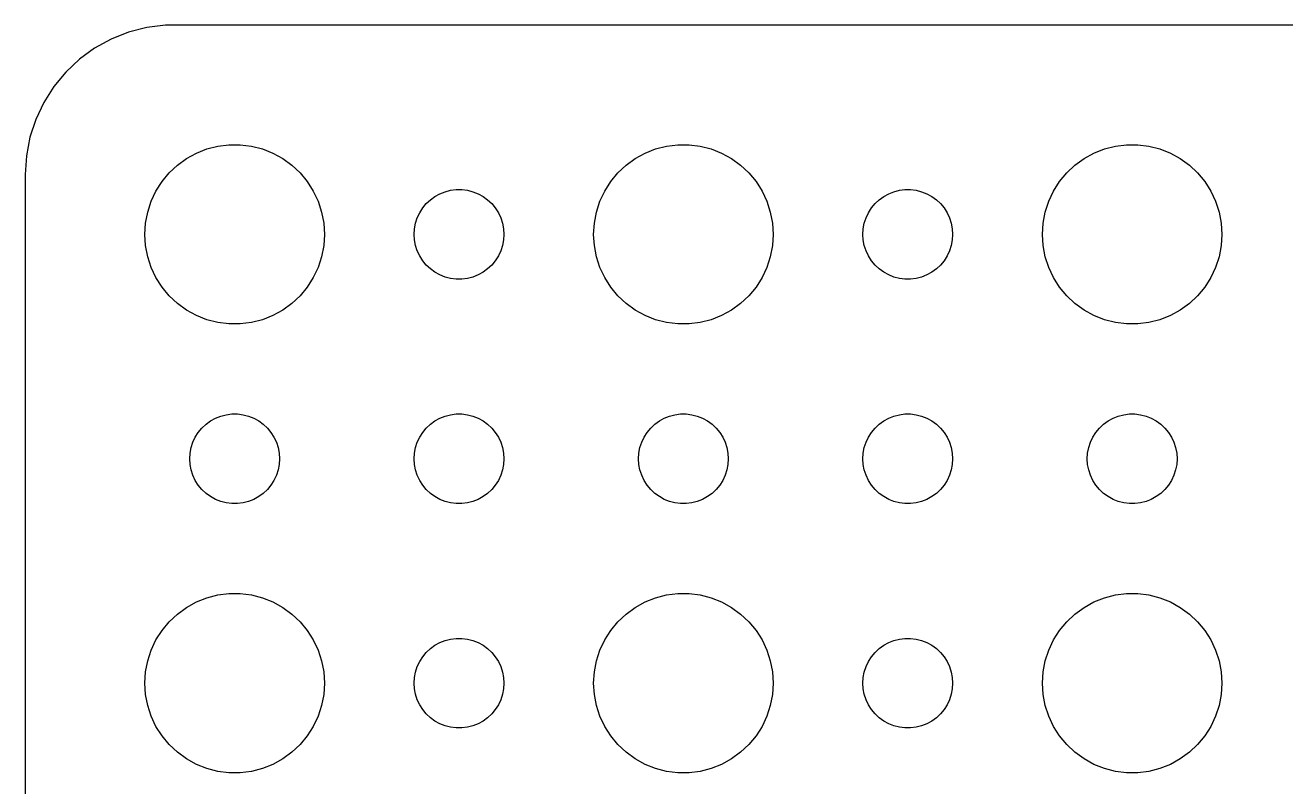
# Model space of a CAD drawing. Header units: metres. Extents: x -90 to 90, y -89 to 89.
# Drawn here: x -89.5 to -47.37, y 64.04 to 89.49 of the extents above; entities that cross this region are included whole.
import ezdxf

# ---------------------------------------------------------------- set-up
doc = ezdxf.new("R2010")
doc.units = ezdxf.units.M

msp = doc.modelspace()

# ---------------------------------------------------------------- linework, layer by layer
for p, q in [((-85.4369, 89.4114), (-86.0451, 89.2553)), ((-84.8139, 89.4901), (-85.4369, 89.4114)), ((84.8139, 89.4901), (-84.8139, 89.4901)), ((-86.6289, 89.0241), (-87.1791, 88.7216)), ((-86.0451, 89.2553), (-86.6289, 89.0241)), ((-87.1791, 88.7216), (-87.6871, 88.3526)), ((-87.6871, 88.3526), (-88.1448, 87.9227)), ((-88.1448, 87.9227), (-88.5451, 87.4389)), ((-88.5451, 87.4389), (-88.8815, 86.9088)), ((-88.8815, 86.9088), (-89.1489, 86.3406)), ((-89.1489, 86.3406), (-89.3429, 85.7434)), ((-89.3429, 85.7434), (-89.4606, 85.1267)), ((-89.4606, 85.1267), (-89.5, 84.5)), ((-84.1075, 85.033), (-83.7773, 85.2145)), ((-83.7773, 85.2145), (-83.427, 85.3532)), ((-83.427, 85.3532), (-83.0621, 85.4469)), ((-83.0621, 85.4469), (-82.6884, 85.4941)), ((-82.6884, 85.4941), (-82.3116, 85.4941)), ((-82.3116, 85.4941), (-81.9379, 85.4469)), ((-81.9379, 85.4469), (-81.573, 85.3532)), ((-81.573, 85.3532), (-81.2227, 85.2145)), ((-81.2227, 85.2145), (-80.8925, 85.033)), ((-69.1075, 85.033), (-68.7773, 85.2145)), ((-68.7773, 85.2145), (-68.427, 85.3532)), ((-68.427, 85.3532), (-68.0621, 85.4469)), ((-68.0621, 85.4469), (-67.6884, 85.4941)), ((-67.6884, 85.4941), (-67.3116, 85.4941)), ((-67.3116, 85.4941), (-66.9379, 85.4469)), ((-66.9379, 85.4469), (-66.573, 85.3532)), ((-66.573, 85.3532), (-66.2227, 85.2145)), ((-66.2227, 85.2145), (-65.8925, 85.033)), ((-54.1075, 85.033), (-53.7773, 85.2145)), ((-53.7773, 85.2145), (-53.427, 85.3532)), ((-53.427, 85.3532), (-53.0621, 85.4469)), ((-53.0621, 85.4469), (-52.6884, 85.4941)), ((-52.6884, 85.4941), (-52.3116, 85.4941)), ((-52.3116, 85.4941), (-51.9379, 85.4469)), ((-51.9379, 85.4469), (-51.5729, 85.3532)), ((-51.5729, 85.3532), (-51.2227, 85.2145)), ((-51.2227, 85.2145), (-50.8925, 85.033)), ((-84.6869, 84.5536), (-84.4123, 84.8115)), ((-84.4123, 84.8115), (-84.1075, 85.033)), ((-80.8925, 85.033), (-80.5877, 84.8115)), ((-80.5877, 84.8115), (-80.3131, 84.5536)), ((-69.6869, 84.5536), (-69.4123, 84.8115)), ((-69.4123, 84.8115), (-69.1075, 85.033)), ((-65.8925, 85.033), (-65.5877, 84.8115)), ((-65.5877, 84.8115), (-65.3131, 84.5536)), ((-54.6869, 84.5536), (-54.4123, 84.8115)), ((-54.4123, 84.8115), (-54.1075, 85.033)), ((-50.8925, 85.033), (-50.5877, 84.8115)), ((-50.5877, 84.8115), (-50.3131, 84.5536)), ((-89.5, 84.5), (-89.5, -84.5)), ((-84.927, 84.2634), (-84.6869, 84.5536)), ((-80.3131, 84.5536), (-80.073, 84.2634)), ((-69.927, 84.2634), (-69.6869, 84.5536)), ((-65.3131, 84.5536), (-65.073, 84.2634)), ((-54.927, 84.2634), (-54.6869, 84.5536)), ((-50.3131, 84.5536), (-50.0729, 84.2634)), ((-85.2893, 83.6044), (-85.1289, 83.9453)), ((-85.1289, 83.9453), (-84.927, 84.2634)), ((-80.073, 84.2634), (-79.8711, 83.9453)), ((-79.8711, 83.9453), (-79.7107, 83.6044)), ((-75.8037, 83.7665), (-75.6387, 83.8572)), ((-75.6387, 83.8572), (-75.4635, 83.9266)), ((-75.4635, 83.9266), (-75.2811, 83.9734)), ((-75.2811, 83.9734), (-75.0942, 83.997)), ((-75.0942, 83.997), (-74.9058, 83.997)), ((-74.9058, 83.997), (-74.7189, 83.9734)), ((-74.7189, 83.9734), (-74.5365, 83.9266)), ((-74.5365, 83.9266), (-74.3613, 83.8572)), ((-74.3613, 83.8572), (-74.1963, 83.7665)), ((-70.2893, 83.6044), (-70.1289, 83.9453)), ((-70.1289, 83.9453), (-69.927, 84.2634)), ((-65.073, 84.2634), (-64.8711, 83.9453)), ((-64.8711, 83.9453), (-64.7107, 83.6044)), ((-60.8037, 83.7665), (-60.6387, 83.8572)), ((-60.6387, 83.8572), (-60.4635, 83.9266)), ((-60.4635, 83.9266), (-60.2811, 83.9734)), ((-60.2811, 83.9734), (-60.0942, 83.997)), ((-60.0942, 83.997), (-59.9058, 83.997)), ((-59.9058, 83.997), (-59.7189, 83.9734)), ((-59.7189, 83.9734), (-59.5365, 83.9266)), ((-59.5365, 83.9266), (-59.3613, 83.8572)), ((-59.3613, 83.8572), (-59.1963, 83.7665)), ((-55.2893, 83.6044), (-55.1289, 83.9453)), ((-55.1289, 83.9453), (-54.927, 84.2634)), ((-50.0729, 84.2634), (-49.8711, 83.9453)), ((-49.8711, 83.9453), (-49.7107, 83.6044)), ((-85.4057, 83.2461), (-85.2893, 83.6044)), ((-79.7107, 83.6044), (-79.5943, 83.2461)), ((-76.2135, 83.3817), (-76.0934, 83.5268)), ((-76.0934, 83.5268), (-75.9561, 83.6558)), ((-75.9561, 83.6558), (-75.8037, 83.7665)), ((-74.1963, 83.7665), (-74.0439, 83.6558)), ((-74.0439, 83.6558), (-73.9065, 83.5268)), ((-73.9065, 83.5268), (-73.7865, 83.3817)), ((-70.4057, 83.2461), (-70.2893, 83.6044)), ((-64.7107, 83.6044), (-64.5943, 83.2461)), ((-61.2135, 83.3817), (-61.0934, 83.5268)), ((-61.0934, 83.5268), (-60.9561, 83.6558)), ((-60.9561, 83.6558), (-60.8037, 83.7665)), ((-59.1963, 83.7665), (-59.0439, 83.6558)), ((-59.0439, 83.6558), (-58.9065, 83.5268)), ((-58.9065, 83.5268), (-58.7865, 83.3817)), ((-55.4057, 83.2461), (-55.2893, 83.6044)), ((-49.7107, 83.6044), (-49.5942, 83.2461)), ((-85.4763, 82.876), (-85.4057, 83.2461)), ((-79.5943, 83.2461), (-79.5237, 82.876)), ((-76.4529, 82.873), (-76.3947, 83.0522)), ((-76.3947, 83.0522), (-76.3145, 83.2226)), ((-76.3145, 83.2226), (-76.2135, 83.3817)), ((-73.7865, 83.3817), (-73.6855, 83.2226)), ((-73.6855, 83.2226), (-73.6053, 83.0522)), ((-73.6053, 83.0522), (-73.5471, 82.873)), ((-70.4763, 82.876), (-70.4057, 83.2461)), ((-64.5943, 83.2461), (-64.5237, 82.876)), ((-61.4529, 82.873), (-61.3947, 83.0522)), ((-61.3947, 83.0522), (-61.3145, 83.2226)), ((-61.3145, 83.2226), (-61.2135, 83.3817)), ((-58.7865, 83.3817), (-58.6855, 83.2226)), ((-58.6855, 83.2226), (-58.6053, 83.0522)), ((-58.6053, 83.0522), (-58.5471, 82.873)), ((-55.4763, 82.876), (-55.4057, 83.2461)), ((-49.5942, 83.2461), (-49.5237, 82.876)), ((-85.5, 82.5), (-85.4763, 82.876)), ((-79.5237, 82.876), (-79.5, 82.5)), ((-76.5, 82.5), (-76.4882, 82.688)), ((-76.4882, 82.688), (-76.4529, 82.873)), ((-73.5471, 82.873), (-73.5118, 82.688)), ((-73.5118, 82.688), (-73.5, 82.5)), ((-70.5, 82.5), (-70.4763, 82.876)), ((-64.5237, 82.876), (-64.5, 82.5)), ((-61.5, 82.5), (-61.4882, 82.688)), ((-61.4882, 82.688), (-61.4529, 82.873)), ((-58.5471, 82.873), (-58.5118, 82.688)), ((-58.5118, 82.688), (-58.5, 82.5)), ((-55.5, 82.5), (-55.4763, 82.876)), ((-49.5237, 82.876), (-49.5, 82.5)), ((-85.4763, 82.124), (-85.5, 82.5)), ((-79.5, 82.5), (-79.5237, 82.124)), ((-76.4882, 82.312), (-76.5, 82.5)), ((-76.4529, 82.127), (-76.4882, 82.312)), ((-73.5118, 82.312), (-73.5471, 82.127)), ((-73.5, 82.5), (-73.5118, 82.312)), ((-70.4763, 82.124), (-70.5, 82.5)), ((-64.5, 82.5), (-64.5237, 82.124)), ((-61.4882, 82.312), (-61.5, 82.5)), ((-61.4529, 82.127), (-61.4882, 82.312)), ((-58.5118, 82.312), (-58.5471, 82.127)), ((-58.5, 82.5), (-58.5118, 82.312)), ((-55.4763, 82.124), (-55.5, 82.5)), ((-49.5, 82.5), (-49.5237, 82.124)), ((-85.4057, 81.7539), (-85.4763, 82.124)), ((-85.2893, 81.3956), (-85.4057, 81.7539)), ((-79.5943, 81.7539), (-79.7107, 81.3956)), ((-79.5237, 82.124), (-79.5943, 81.7539)), ((-76.3947, 81.9478), (-76.4529, 82.127)), ((-76.3145, 81.7774), (-76.3947, 81.9478)), ((-76.2135, 81.6183), (-76.3145, 81.7774)), ((-73.6855, 81.7774), (-73.7865, 81.6183)), ((-73.6053, 81.9478), (-73.6855, 81.7774)), ((-73.5471, 82.127), (-73.6053, 81.9478)), ((-70.4057, 81.7539), (-70.4763, 82.124)), ((-70.2893, 81.3956), (-70.4057, 81.7539)), ((-64.5943, 81.7539), (-64.7107, 81.3956)), ((-64.5237, 82.124), (-64.5943, 81.7539)), ((-61.3947, 81.9478), (-61.4529, 82.127)), ((-61.3145, 81.7774), (-61.3947, 81.9478)), ((-61.2135, 81.6183), (-61.3145, 81.7774)), ((-58.6855, 81.7774), (-58.7865, 81.6183)), ((-58.6053, 81.9478), (-58.6855, 81.7774)), ((-58.5471, 82.127), (-58.6053, 81.9478)), ((-55.4057, 81.7539), (-55.4763, 82.124)), ((-55.2893, 81.3956), (-55.4057, 81.7539)), ((-49.5942, 81.7539), (-49.7107, 81.3956)), ((-49.5237, 82.124), (-49.5942, 81.7539)), ((-85.1289, 81.0547), (-85.2893, 81.3956)), ((-79.7107, 81.3956), (-79.8711, 81.0547)), ((-76.0934, 81.4732), (-76.2135, 81.6183)), ((-75.9561, 81.3442), (-76.0934, 81.4732)), ((-75.8037, 81.2335), (-75.9561, 81.3442)), ((-74.0439, 81.3442), (-74.1963, 81.2335)), ((-73.9065, 81.4732), (-74.0439, 81.3442)), ((-73.7865, 81.6183), (-73.9065, 81.4732)), ((-70.1289, 81.0547), (-70.2893, 81.3956)), ((-64.7107, 81.3956), (-64.8711, 81.0547)), ((-61.0934, 81.4732), (-61.2135, 81.6183)), ((-60.9561, 81.3442), (-61.0934, 81.4732)), ((-60.8037, 81.2335), (-60.9561, 81.3442)), ((-59.0439, 81.3442), (-59.1963, 81.2335)), ((-58.9065, 81.4732), (-59.0439, 81.3442)), ((-58.7865, 81.6183), (-58.9065, 81.4732)), ((-55.1289, 81.0547), (-55.2893, 81.3956)), ((-49.7107, 81.3956), (-49.8711, 81.0547)), ((-84.927, 80.7366), (-85.1289, 81.0547)), ((-79.8711, 81.0547), (-80.073, 80.7366)), ((-75.6387, 81.1428), (-75.8037, 81.2335)), ((-75.4635, 81.0734), (-75.6387, 81.1428)), ((-75.2811, 81.0266), (-75.4635, 81.0734)), ((-75.0942, 81.003), (-75.2811, 81.0266)), ((-74.9058, 81.003), (-75.0942, 81.003)), ((-74.7189, 81.0266), (-74.9058, 81.003)), ((-74.5365, 81.0734), (-74.7189, 81.0266)), ((-74.3613, 81.1428), (-74.5365, 81.0734)), ((-74.1963, 81.2335), (-74.3613, 81.1428)), ((-69.927, 80.7366), (-70.1289, 81.0547)), ((-64.8711, 81.0547), (-65.073, 80.7366)), ((-60.6387, 81.1428), (-60.8037, 81.2335)), ((-60.4635, 81.0734), (-60.6387, 81.1428)), ((-60.2811, 81.0266), (-60.4635, 81.0734)), ((-60.0942, 81.003), (-60.2811, 81.0266)), ((-59.9058, 81.003), (-60.0942, 81.003)), ((-59.7189, 81.0266), (-59.9058, 81.003)), ((-59.5365, 81.0734), (-59.7189, 81.0266)), ((-59.3613, 81.1428), (-59.5365, 81.0734)), ((-59.1963, 81.2335), (-59.3613, 81.1428)), ((-54.927, 80.7366), (-55.1289, 81.0547)), ((-49.8711, 81.0547), (-50.0729, 80.7366)), ((-84.6869, 80.4464), (-84.927, 80.7366)), ((-80.073, 80.7366), (-80.3131, 80.4464)), ((-69.6869, 80.4464), (-69.927, 80.7366)), ((-65.073, 80.7366), (-65.3131, 80.4464)), ((-54.6869, 80.4464), (-54.927, 80.7366)), ((-50.0729, 80.7366), (-50.3131, 80.4464)), ((-84.4123, 80.1885), (-84.6869, 80.4464)), ((-84.1075, 79.967), (-84.4123, 80.1885)), ((-80.5877, 80.1885), (-80.8925, 79.967)), ((-80.3131, 80.4464), (-80.5877, 80.1885)), ((-69.4123, 80.1885), (-69.6869, 80.4464)), ((-69.1075, 79.967), (-69.4123, 80.1885)), ((-65.5877, 80.1885), (-65.8925, 79.967)), ((-65.3131, 80.4464), (-65.5877, 80.1885)), ((-54.4123, 80.1885), (-54.6869, 80.4464)), ((-54.1075, 79.967), (-54.4123, 80.1885)), ((-50.5877, 80.1885), (-50.8925, 79.967)), ((-50.3131, 80.4464), (-50.5877, 80.1885)), ((-83.7773, 79.7855), (-84.1075, 79.967)), ((-83.427, 79.6468), (-83.7773, 79.7855)), ((-83.0621, 79.5531), (-83.427, 79.6468)), ((-81.573, 79.6468), (-81.9379, 79.5531)), ((-81.2227, 79.7855), (-81.573, 79.6468)), ((-80.8925, 79.967), (-81.2227, 79.7855)), ((-68.7773, 79.7855), (-69.1075, 79.967)), ((-68.427, 79.6468), (-68.7773, 79.7855)), ((-68.0621, 79.5531), (-68.427, 79.6468)), ((-66.573, 79.6468), (-66.9379, 79.5531)), ((-66.2227, 79.7855), (-66.573, 79.6468)), ((-65.8925, 79.967), (-66.2227, 79.7855)), ((-53.7773, 79.7855), (-54.1075, 79.967)), ((-53.427, 79.6468), (-53.7773, 79.7855)), ((-53.0621, 79.5531), (-53.427, 79.6468)), ((-51.5729, 79.6468), (-51.9379, 79.5531)), ((-51.2227, 79.7855), (-51.5729, 79.6468)), ((-50.8925, 79.967), (-51.2227, 79.7855)), ((-82.6884, 79.5059), (-83.0621, 79.5531)), ((-82.3116, 79.5059), (-82.6884, 79.5059)), ((-81.9379, 79.5531), (-82.3116, 79.5059)), ((-67.6884, 79.5059), (-68.0621, 79.5531)), ((-67.3116, 79.5059), (-67.6884, 79.5059)), ((-66.9379, 79.5531), (-67.3116, 79.5059)), ((-52.6884, 79.5059), (-53.0621, 79.5531)), ((-52.3116, 79.5059), (-52.6884, 79.5059)), ((-51.9379, 79.5531), (-52.3116, 79.5059)), ((-83.4561, 76.1558), (-83.3037, 76.2665)), ((-83.3037, 76.2665), (-83.1387, 76.3572)), ((-83.1387, 76.3572), (-82.9635, 76.4266)), ((-82.9635, 76.4266), (-82.7811, 76.4734)), ((-82.7811, 76.4734), (-82.5942, 76.497)), ((-82.5942, 76.497), (-82.4058, 76.497)), ((-82.4058, 76.497), (-82.2189, 76.4734)), ((-82.2189, 76.4734), (-82.0365, 76.4266)), ((-82.0365, 76.4266), (-81.8613, 76.3572)), ((-81.8613, 76.3572), (-81.6963, 76.2665)), ((-81.6963, 76.2665), (-81.5439, 76.1558)), ((-75.9561, 76.1558), (-75.8037, 76.2665)), ((-75.8037, 76.2665), (-75.6387, 76.3572)), ((-75.6387, 76.3572), (-75.4635, 76.4266)), ((-75.4635, 76.4266), (-75.2811, 76.4734)), ((-75.2811, 76.4734), (-75.0942, 76.497)), ((-75.0942, 76.497), (-74.9058, 76.497)), ((-74.9058, 76.497), (-74.7189, 76.4734)), ((-74.7189, 76.4734), (-74.5365, 76.4266)), ((-74.5365, 76.4266), (-74.3613, 76.3572)), ((-74.3613, 76.3572), (-74.1963, 76.2665)), ((-74.1963, 76.2665), (-74.0439, 76.1558)), ((-68.4561, 76.1558), (-68.3037, 76.2665)), ((-68.3037, 76.2665), (-68.1387, 76.3572)), ((-68.1387, 76.3572), (-67.9635, 76.4266)), ((-67.9635, 76.4266), (-67.7811, 76.4734)), ((-67.7811, 76.4734), (-67.5942, 76.497)), ((-67.5942, 76.497), (-67.4058, 76.497)), ((-67.4058, 76.497), (-67.2189, 76.4734)), ((-67.2189, 76.4734), (-67.0365, 76.4266)), ((-67.0365, 76.4266), (-66.8613, 76.3572)), ((-66.8613, 76.3572), (-66.6963, 76.2665)), ((-66.6963, 76.2665), (-66.5439, 76.1558)), ((-60.9561, 76.1558), (-60.8037, 76.2665)), ((-60.8037, 76.2665), (-60.6387, 76.3572)), ((-60.6387, 76.3572), (-60.4635, 76.4266)), ((-60.4635, 76.4266), (-60.2811, 76.4734)), ((-60.2811, 76.4734), (-60.0942, 76.497)), ((-60.0942, 76.497), (-59.9058, 76.497)), ((-59.9058, 76.497), (-59.7189, 76.4734)), ((-59.7189, 76.4734), (-59.5365, 76.4266)), ((-59.5365, 76.4266), (-59.3613, 76.3572)), ((-59.3613, 76.3572), (-59.1963, 76.2665)), ((-59.1963, 76.2665), (-59.0439, 76.1558)), ((-53.4561, 76.1558), (-53.3037, 76.2665)), ((-53.3037, 76.2665), (-53.1387, 76.3572)), ((-53.1387, 76.3572), (-52.9635, 76.4266)), ((-52.9635, 76.4266), (-52.7811, 76.4734)), ((-52.7811, 76.4734), (-52.5942, 76.497)), ((-52.5942, 76.497), (-52.4058, 76.497)), ((-52.4058, 76.497), (-52.2189, 76.4734)), ((-52.2189, 76.4734), (-52.0365, 76.4266)), ((-52.0365, 76.4266), (-51.8613, 76.3572)), ((-51.8613, 76.3572), (-51.6963, 76.2665)), ((-51.6963, 76.2665), (-51.5439, 76.1558)), ((-83.8145, 75.7226), (-83.7135, 75.8817)), ((-83.7135, 75.8817), (-83.5934, 76.0268)), ((-83.5934, 76.0268), (-83.4561, 76.1558)), ((-81.5439, 76.1558), (-81.4065, 76.0268)), ((-81.4065, 76.0268), (-81.2865, 75.8817)), ((-81.2865, 75.8817), (-81.1855, 75.7226)), ((-76.3145, 75.7226), (-76.2135, 75.8817)), ((-76.2135, 75.8817), (-76.0934, 76.0268)), ((-76.0934, 76.0268), (-75.9561, 76.1558)), ((-74.0439, 76.1558), (-73.9065, 76.0268)), ((-73.9065, 76.0268), (-73.7865, 75.8817)), ((-73.7865, 75.8817), (-73.6855, 75.7226)), ((-68.8145, 75.7226), (-68.7135, 75.8817)), ((-68.7135, 75.8817), (-68.5934, 76.0268)), ((-68.5934, 76.0268), (-68.4561, 76.1558)), ((-66.5439, 76.1558), (-66.4065, 76.0268)), ((-66.4065, 76.0268), (-66.2865, 75.8817)), ((-66.2865, 75.8817), (-66.1855, 75.7226)), ((-61.3145, 75.7226), (-61.2135, 75.8817)), ((-61.2135, 75.8817), (-61.0934, 76.0268)), ((-61.0934, 76.0268), (-60.9561, 76.1558)), ((-59.0439, 76.1558), (-58.9065, 76.0268)), ((-58.9065, 76.0268), (-58.7865, 75.8817)), ((-58.7865, 75.8817), (-58.6855, 75.7226)), ((-53.8145, 75.7226), (-53.7135, 75.8817)), ((-53.7135, 75.8817), (-53.5934, 76.0268)), ((-53.5934, 76.0268), (-53.4561, 76.1558)), ((-51.5439, 76.1558), (-51.4065, 76.0268)), ((-51.4065, 76.0268), (-51.2865, 75.8817)), ((-51.2865, 75.8817), (-51.1855, 75.7226)), ((-83.9529, 75.373), (-83.8947, 75.5522)), ((-83.8947, 75.5522), (-83.8145, 75.7226)), ((-81.1855, 75.7226), (-81.1053, 75.5522)), ((-81.1053, 75.5522), (-81.0471, 75.373)), ((-76.4529, 75.373), (-76.3947, 75.5522)), ((-76.3947, 75.5522), (-76.3145, 75.7226)), ((-73.6855, 75.7226), (-73.6053, 75.5522)), ((-73.6053, 75.5522), (-73.5471, 75.373)), ((-68.9529, 75.373), (-68.8947, 75.5522)), ((-68.8947, 75.5522), (-68.8145, 75.7226)), ((-66.1855, 75.7226), (-66.1053, 75.5522)), ((-66.1053, 75.5522), (-66.0471, 75.373)), ((-61.4529, 75.373), (-61.3947, 75.5522)), ((-61.3947, 75.5522), (-61.3145, 75.7226)), ((-58.6855, 75.7226), (-58.6053, 75.5522)), ((-58.6053, 75.5522), (-58.5471, 75.373)), ((-53.9529, 75.373), (-53.8947, 75.5522)), ((-53.8947, 75.5522), (-53.8145, 75.7226)), ((-51.1855, 75.7226), (-51.1053, 75.5522)), ((-51.1053, 75.5522), (-51.0471, 75.373)), ((-84, 75), (-83.9882, 75.188)), ((-83.9882, 75.188), (-83.9529, 75.373)), ((-81.0471, 75.373), (-81.0118, 75.188)), ((-81.0118, 75.188), (-81, 75)), ((-76.5, 75), (-76.4882, 75.188)), ((-76.4882, 75.188), (-76.4529, 75.373)), ((-73.5471, 75.373), (-73.5118, 75.188)), ((-73.5118, 75.188), (-73.5, 75)), ((-69, 75), (-68.9882, 75.188)), ((-68.9882, 75.188), (-68.9529, 75.373)), ((-66.0471, 75.373), (-66.0118, 75.188)), ((-66.0118, 75.188), (-66, 75)), ((-61.5, 75), (-61.4882, 75.188)), ((-61.4882, 75.188), (-61.4529, 75.373)), ((-58.5471, 75.373), (-58.5118, 75.188)), ((-58.5118, 75.188), (-58.5, 75)), ((-54, 75), (-53.9882, 75.188)), ((-53.9882, 75.188), (-53.9529, 75.373)), ((-51.0471, 75.373), (-51.0118, 75.188)), ((-51.0118, 75.188), (-51, 75)), ((-83.9882, 74.812), (-84, 75)), ((-83.9529, 74.627), (-83.9882, 74.812)), ((-83.8947, 74.4478), (-83.9529, 74.627)), ((-81.0471, 74.627), (-81.1053, 74.4478)), ((-81.0118, 74.812), (-81.0471, 74.627)), ((-81, 75), (-81.0118, 74.812)), ((-76.4882, 74.812), (-76.5, 75)), ((-76.4529, 74.627), (-76.4882, 74.812)), ((-76.3947, 74.4478), (-76.4529, 74.627)), ((-73.5471, 74.627), (-73.6053, 74.4478)), ((-73.5118, 74.812), (-73.5471, 74.627)), ((-73.5, 75), (-73.5118, 74.812)), ((-68.9882, 74.812), (-69, 75)), ((-68.9529, 74.627), (-68.9882, 74.812)), ((-68.8947, 74.4478), (-68.9529, 74.627)), ((-66.0471, 74.627), (-66.1053, 74.4478)), ((-66.0118, 74.812), (-66.0471, 74.627)), ((-66, 75), (-66.0118, 74.812)), ((-61.4882, 74.812), (-61.5, 75)), ((-61.4529, 74.627), (-61.4882, 74.812)), ((-61.3947, 74.4478), (-61.4529, 74.627)), ((-58.5471, 74.627), (-58.6053, 74.4478)), ((-58.5118, 74.812), (-58.5471, 74.627)), ((-58.5, 75), (-58.5118, 74.812)), ((-53.9882, 74.812), (-54, 75)), ((-53.9529, 74.627), (-53.9882, 74.812)), ((-53.8947, 74.4478), (-53.9529, 74.627)), ((-51.0471, 74.627), (-51.1053, 74.4478)), ((-51.0118, 74.812), (-51.0471, 74.627)), ((-51, 75), (-51.0118, 74.812)), ((-83.8145, 74.2774), (-83.8947, 74.4478)), ((-83.7135, 74.1183), (-83.8145, 74.2774)), ((-81.1855, 74.2774), (-81.2865, 74.1183)), ((-81.1053, 74.4478), (-81.1855, 74.2774)), ((-76.3145, 74.2774), (-76.3947, 74.4478)), ((-76.2135, 74.1183), (-76.3145, 74.2774)), ((-73.6855, 74.2774), (-73.7865, 74.1183)), ((-73.6053, 74.4478), (-73.6855, 74.2774)), ((-68.8145, 74.2774), (-68.8947, 74.4478)), ((-68.7135, 74.1183), (-68.8145, 74.2774)), ((-66.1855, 74.2774), (-66.2865, 74.1183)), ((-66.1053, 74.4478), (-66.1855, 74.2774)), ((-61.3145, 74.2774), (-61.3947, 74.4478)), ((-61.2135, 74.1183), (-61.3145, 74.2774)), ((-58.6855, 74.2774), (-58.7865, 74.1183)), ((-58.6053, 74.4478), (-58.6855, 74.2774)), ((-53.8145, 74.2774), (-53.8947, 74.4478)), ((-53.7135, 74.1183), (-53.8145, 74.2774)), ((-51.1855, 74.2774), (-51.2865, 74.1183)), ((-51.1053, 74.4478), (-51.1855, 74.2774)), ((-83.5934, 73.9732), (-83.7135, 74.1183)), ((-83.4561, 73.8442), (-83.5934, 73.9732)), ((-83.3037, 73.7335), (-83.4561, 73.8442)), ((-81.5439, 73.8442), (-81.6963, 73.7335)), ((-81.4065, 73.9732), (-81.5439, 73.8442)), ((-81.2865, 74.1183), (-81.4065, 73.9732)), ((-76.0934, 73.9732), (-76.2135, 74.1183)), ((-75.9561, 73.8442), (-76.0934, 73.9732)), ((-75.8037, 73.7335), (-75.9561, 73.8442)), ((-74.0439, 73.8442), (-74.1963, 73.7335)), ((-73.9065, 73.9732), (-74.0439, 73.8442)), ((-73.7865, 74.1183), (-73.9065, 73.9732)), ((-68.5934, 73.9732), (-68.7135, 74.1183)), ((-68.4561, 73.8442), (-68.5934, 73.9732)), ((-68.3037, 73.7335), (-68.4561, 73.8442)), ((-66.5439, 73.8442), (-66.6963, 73.7335)), ((-66.4065, 73.9732), (-66.5439, 73.8442)), ((-66.2865, 74.1183), (-66.4065, 73.9732)), ((-61.0934, 73.9732), (-61.2135, 74.1183)), ((-60.9561, 73.8442), (-61.0934, 73.9732)), ((-60.8037, 73.7335), (-60.9561, 73.8442)), ((-59.0439, 73.8442), (-59.1963, 73.7335)), ((-58.9065, 73.9732), (-59.0439, 73.8442)), ((-58.7865, 74.1183), (-58.9065, 73.9732)), ((-53.5934, 73.9732), (-53.7135, 74.1183)), ((-53.4561, 73.8442), (-53.5934, 73.9732)), ((-53.3037, 73.7335), (-53.4561, 73.8442)), ((-51.5439, 73.8442), (-51.6963, 73.7335)), ((-51.4065, 73.9732), (-51.5439, 73.8442)), ((-51.2865, 74.1183), (-51.4065, 73.9732)), ((-83.1387, 73.6428), (-83.3037, 73.7335)), ((-82.9635, 73.5734), (-83.1387, 73.6428)), ((-82.7811, 73.5266), (-82.9635, 73.5734)), ((-82.5942, 73.503), (-82.7811, 73.5266)), ((-82.4058, 73.503), (-82.5942, 73.503)), ((-82.2189, 73.5266), (-82.4058, 73.503)), ((-82.0365, 73.5734), (-82.2189, 73.5266)), ((-81.8613, 73.6428), (-82.0365, 73.5734)), ((-81.6963, 73.7335), (-81.8613, 73.6428)), ((-75.6387, 73.6428), (-75.8037, 73.7335)), ((-75.4635, 73.5734), (-75.6387, 73.6428)), ((-75.2811, 73.5266), (-75.4635, 73.5734)), ((-75.0942, 73.503), (-75.2811, 73.5266)), ((-74.9058, 73.503), (-75.0942, 73.503)), ((-74.7189, 73.5266), (-74.9058, 73.503)), ((-74.5365, 73.5734), (-74.7189, 73.5266)), ((-74.3613, 73.6428), (-74.5365, 73.5734)), ((-74.1963, 73.7335), (-74.3613, 73.6428)), ((-68.1387, 73.6428), (-68.3037, 73.7335)), ((-67.9635, 73.5734), (-68.1387, 73.6428)), ((-67.7811, 73.5266), (-67.9635, 73.5734)), ((-67.5942, 73.503), (-67.7811, 73.5266)), ((-67.4058, 73.503), (-67.5942, 73.503)), ((-67.2189, 73.5266), (-67.4058, 73.503)), ((-67.0365, 73.5734), (-67.2189, 73.5266)), ((-66.8613, 73.6428), (-67.0365, 73.5734)), ((-66.6963, 73.7335), (-66.8613, 73.6428)), ((-60.6387, 73.6428), (-60.8037, 73.7335)), ((-60.4635, 73.5734), (-60.6387, 73.6428)), ((-60.2811, 73.5266), (-60.4635, 73.5734)), ((-60.0942, 73.503), (-60.2811, 73.5266)), ((-59.9058, 73.503), (-60.0942, 73.503)), ((-59.7189, 73.5266), (-59.9058, 73.503)), ((-59.5365, 73.5734), (-59.7189, 73.5266)), ((-59.3613, 73.6428), (-59.5365, 73.5734)), ((-59.1963, 73.7335), (-59.3613, 73.6428)), ((-53.1387, 73.6428), (-53.3037, 73.7335)), ((-52.9635, 73.5734), (-53.1387, 73.6428)), ((-52.7811, 73.5266), (-52.9635, 73.5734)), ((-52.5942, 73.503), (-52.7811, 73.5266)), ((-52.4058, 73.503), (-52.5942, 73.503)), ((-52.2189, 73.5266), (-52.4058, 73.503)), ((-52.0365, 73.5734), (-52.2189, 73.5266)), ((-51.8613, 73.6428), (-52.0365, 73.5734)), ((-51.6963, 73.7335), (-51.8613, 73.6428)), ((-83.427, 70.3532), (-83.0621, 70.4469)), ((-83.0621, 70.4469), (-82.6884, 70.4941)), ((-82.6884, 70.4941), (-82.3116, 70.4941)), ((-82.3116, 70.4941), (-81.9379, 70.4469)), ((-81.9379, 70.4469), (-81.573, 70.3532)), ((-68.427, 70.3532), (-68.0621, 70.4469)), ((-68.0621, 70.4469), (-67.6884, 70.4941)), ((-67.6884, 70.4941), (-67.3116, 70.4941)), ((-67.3116, 70.4941), (-66.9379, 70.4469)), ((-66.9379, 70.4469), (-66.573, 70.3532)), ((-53.427, 70.3532), (-53.0621, 70.4469)), ((-53.0621, 70.4469), (-52.6884, 70.4941)), ((-52.6884, 70.4941), (-52.3116, 70.4941)), ((-52.3116, 70.4941), (-51.9379, 70.4469)), ((-51.9379, 70.4469), (-51.5729, 70.3532)), ((-84.4123, 69.8115), (-84.1075, 70.033)), ((-84.1075, 70.033), (-83.7773, 70.2145)), ((-83.7773, 70.2145), (-83.427, 70.3532)), ((-81.573, 70.3532), (-81.2227, 70.2145)), ((-81.2227, 70.2145), (-80.8925, 70.033)), ((-80.8925, 70.033), (-80.5877, 69.8115)), ((-69.4123, 69.8115), (-69.1075, 70.033)), ((-69.1075, 70.033), (-68.7773, 70.2145)), ((-68.7773, 70.2145), (-68.427, 70.3532)), ((-66.573, 70.3532), (-66.2227, 70.2145)), ((-66.2227, 70.2145), (-65.8925, 70.033)), ((-65.8925, 70.033), (-65.5877, 69.8115)), ((-54.4123, 69.8115), (-54.1075, 70.033)), ((-54.1075, 70.033), (-53.7773, 70.2145)), ((-53.7773, 70.2145), (-53.427, 70.3532)), ((-51.5729, 70.3532), (-51.2227, 70.2145)), ((-51.2227, 70.2145), (-50.8925, 70.033)), ((-50.8925, 70.033), (-50.5877, 69.8115)), ((-84.927, 69.2634), (-84.6869, 69.5536)), ((-84.6869, 69.5536), (-84.4123, 69.8115)), ((-80.5877, 69.8115), (-80.3131, 69.5536)), ((-80.3131, 69.5536), (-80.073, 69.2634)), ((-69.927, 69.2634), (-69.6869, 69.5536)), ((-69.6869, 69.5536), (-69.4123, 69.8115)), ((-65.5877, 69.8115), (-65.3131, 69.5536)), ((-65.3131, 69.5536), (-65.073, 69.2634)), ((-54.927, 69.2634), (-54.6869, 69.5536)), ((-54.6869, 69.5536), (-54.4123, 69.8115)), ((-50.5877, 69.8115), (-50.3131, 69.5536)), ((-50.3131, 69.5536), (-50.0729, 69.2634)), ((-85.1289, 68.9453), (-84.927, 69.2634)), ((-80.073, 69.2634), (-79.8711, 68.9453)), ((-70.1289, 68.9453), (-69.927, 69.2634)), ((-65.073, 69.2634), (-64.8711, 68.9453)), ((-55.1289, 68.9453), (-54.927, 69.2634)), ((-50.0729, 69.2634), (-49.8711, 68.9453)), ((-85.2893, 68.6044), (-85.1289, 68.9453)), ((-79.8711, 68.9453), (-79.7107, 68.6044)), ((-75.9561, 68.6558), (-75.8037, 68.7665)), ((-75.8037, 68.7665), (-75.6387, 68.8572)), ((-75.6387, 68.8572), (-75.4635, 68.9266)), ((-75.4635, 68.9266), (-75.2811, 68.9734)), ((-75.2811, 68.9734), (-75.0942, 68.997)), ((-75.0942, 68.997), (-74.9058, 68.997)), ((-74.9058, 68.997), (-74.7189, 68.9734)), ((-74.7189, 68.9734), (-74.5365, 68.9266)), ((-74.5365, 68.9266), (-74.3613, 68.8572)), ((-74.3613, 68.8572), (-74.1963, 68.7665)), ((-74.1963, 68.7665), (-74.0439, 68.6558)), ((-70.2893, 68.6044), (-70.1289, 68.9453)), ((-64.8711, 68.9453), (-64.7107, 68.6044)), ((-60.9561, 68.6558), (-60.8037, 68.7665)), ((-60.8037, 68.7665), (-60.6387, 68.8572)), ((-60.6387, 68.8572), (-60.4635, 68.9266)), ((-60.4635, 68.9266), (-60.2811, 68.9734)), ((-60.2811, 68.9734), (-60.0942, 68.997)), ((-60.0942, 68.997), (-59.9058, 68.997)), ((-59.9058, 68.997), (-59.7189, 68.9734)), ((-59.7189, 68.9734), (-59.5365, 68.9266)), ((-59.5365, 68.9266), (-59.3613, 68.8572)), ((-59.3613, 68.8572), (-59.1963, 68.7665)), ((-59.1963, 68.7665), (-59.0439, 68.6558)), ((-55.2893, 68.6044), (-55.1289, 68.9453)), ((-49.8711, 68.9453), (-49.7107, 68.6044)), ((-85.4057, 68.2461), (-85.2893, 68.6044)), ((-79.7107, 68.6044), (-79.5943, 68.2461)), ((-76.3145, 68.2226), (-76.2135, 68.3817)), ((-76.2135, 68.3817), (-76.0934, 68.5268)), ((-76.0934, 68.5268), (-75.9561, 68.6558)), ((-74.0439, 68.6558), (-73.9065, 68.5268)), ((-73.9065, 68.5268), (-73.7865, 68.3817)), ((-73.7865, 68.3817), (-73.6855, 68.2226)), ((-70.4057, 68.2461), (-70.2893, 68.6044)), ((-64.7107, 68.6044), (-64.5943, 68.2461)), ((-61.3145, 68.2226), (-61.2135, 68.3817)), ((-61.2135, 68.3817), (-61.0934, 68.5268)), ((-61.0934, 68.5268), (-60.9561, 68.6558)), ((-59.0439, 68.6558), (-58.9065, 68.5268)), ((-58.9065, 68.5268), (-58.7865, 68.3817)), ((-58.7865, 68.3817), (-58.6855, 68.2226)), ((-55.4057, 68.2461), (-55.2893, 68.6044)), ((-49.7107, 68.6044), (-49.5942, 68.2461)), ((-85.5, 67.5), (-85.4763, 67.876)), ((-85.4763, 67.876), (-85.4057, 68.2461)), ((-79.5943, 68.2461), (-79.5237, 67.876)), ((-79.5237, 67.876), (-79.5, 67.5)), ((-76.4882, 67.688), (-76.4529, 67.873)), ((-76.4529, 67.873), (-76.3947, 68.0522)), ((-76.3947, 68.0522), (-76.3145, 68.2226)), ((-73.6855, 68.2226), (-73.6053, 68.0522)), ((-73.6053, 68.0522), (-73.5471, 67.873)), ((-73.5471, 67.873), (-73.5118, 67.688)), ((-70.5, 67.5), (-70.4763, 67.876)), ((-70.4763, 67.876), (-70.4057, 68.2461)), ((-64.5943, 68.2461), (-64.5237, 67.876)), ((-64.5237, 67.876), (-64.5, 67.5)), ((-61.4882, 67.688), (-61.4529, 67.873)), ((-61.4529, 67.873), (-61.3947, 68.0522)), ((-61.3947, 68.0522), (-61.3145, 68.2226)), ((-58.6855, 68.2226), (-58.6053, 68.0522)), ((-58.6053, 68.0522), (-58.5471, 67.873)), ((-58.5471, 67.873), (-58.5118, 67.688)), ((-55.5, 67.5), (-55.4763, 67.876)), ((-55.4763, 67.876), (-55.4057, 68.2461)), ((-49.5942, 68.2461), (-49.5237, 67.876)), ((-49.5237, 67.876), (-49.5, 67.5)), ((-85.4763, 67.124), (-85.5, 67.5)), ((-79.5, 67.5), (-79.5237, 67.124)), ((-76.5, 67.5), (-76.4882, 67.688)), ((-76.4882, 67.312), (-76.5, 67.5)), ((-73.5118, 67.688), (-73.5, 67.5)), ((-73.5, 67.5), (-73.5118, 67.312)), ((-70.4763, 67.124), (-70.5, 67.5)), ((-64.5, 67.5), (-64.5237, 67.124)), ((-61.5, 67.5), (-61.4882, 67.688)), ((-61.4882, 67.312), (-61.5, 67.5)), ((-58.5118, 67.688), (-58.5, 67.5)), ((-58.5, 67.5), (-58.5118, 67.312)), ((-55.4763, 67.124), (-55.5, 67.5)), ((-49.5, 67.5), (-49.5237, 67.124)), ((-85.4057, 66.7539), (-85.4763, 67.124)), ((-79.5237, 67.124), (-79.5943, 66.7539)), ((-76.4529, 67.127), (-76.4882, 67.312)), ((-76.3947, 66.9478), (-76.4529, 67.127)), ((-73.5471, 67.127), (-73.6053, 66.9478)), ((-73.5118, 67.312), (-73.5471, 67.127)), ((-70.4057, 66.7539), (-70.4763, 67.124)), ((-64.5237, 67.124), (-64.5943, 66.7539)), ((-61.4529, 67.127), (-61.4882, 67.312)), ((-61.3947, 66.9478), (-61.4529, 67.127)), ((-58.5471, 67.127), (-58.6053, 66.9478)), ((-58.5118, 67.312), (-58.5471, 67.127)), ((-55.4057, 66.7539), (-55.4763, 67.124)), ((-49.5237, 67.124), (-49.5942, 66.7539)), ((-85.2893, 66.3956), (-85.4057, 66.7539)), ((-79.5943, 66.7539), (-79.7107, 66.3956)), ((-76.3145, 66.7774), (-76.3947, 66.9478)), ((-76.2135, 66.6183), (-76.3145, 66.7774)), ((-76.0934, 66.4732), (-76.2135, 66.6183)), ((-73.7865, 66.6183), (-73.9065, 66.4732)), ((-73.6855, 66.7774), (-73.7865, 66.6183)), ((-73.6053, 66.9478), (-73.6855, 66.7774)), ((-70.2893, 66.3956), (-70.4057, 66.7539)), ((-64.5943, 66.7539), (-64.7107, 66.3956)), ((-61.3145, 66.7774), (-61.3947, 66.9478)), ((-61.2135, 66.6183), (-61.3145, 66.7774)), ((-61.0934, 66.4732), (-61.2135, 66.6183)), ((-58.7865, 66.6183), (-58.9065, 66.4732)), ((-58.6855, 66.7774), (-58.7865, 66.6183)), ((-58.6053, 66.9478), (-58.6855, 66.7774)), ((-55.2893, 66.3956), (-55.4057, 66.7539)), ((-49.5942, 66.7539), (-49.7107, 66.3956)), ((-85.1289, 66.0547), (-85.2893, 66.3956)), ((-79.7107, 66.3956), (-79.8711, 66.0547)), ((-75.9561, 66.3442), (-76.0934, 66.4732)), ((-75.8037, 66.2335), (-75.9561, 66.3442)), ((-75.6387, 66.1428), (-75.8037, 66.2335)), ((-74.1963, 66.2335), (-74.3613, 66.1428)), ((-74.0439, 66.3442), (-74.1963, 66.2335)), ((-73.9065, 66.4732), (-74.0439, 66.3442)), ((-70.1289, 66.0547), (-70.2893, 66.3956)), ((-64.7107, 66.3956), (-64.8711, 66.0547)), ((-60.9561, 66.3442), (-61.0934, 66.4732)), ((-60.8037, 66.2335), (-60.9561, 66.3442)), ((-60.6387, 66.1428), (-60.8037, 66.2335)), ((-59.1963, 66.2335), (-59.3613, 66.1428)), ((-59.0439, 66.3442), (-59.1963, 66.2335)), ((-58.9065, 66.4732), (-59.0439, 66.3442)), ((-55.1289, 66.0547), (-55.2893, 66.3956)), ((-49.7107, 66.3956), (-49.8711, 66.0547)), ((-84.927, 65.7366), (-85.1289, 66.0547)), ((-84.6869, 65.4464), (-84.927, 65.7366)), ((-80.073, 65.7366), (-80.3131, 65.4464)), ((-79.8711, 66.0547), (-80.073, 65.7366)), ((-75.4635, 66.0734), (-75.6387, 66.1428)), ((-75.2811, 66.0266), (-75.4635, 66.0734)), ((-75.0942, 66.003), (-75.2811, 66.0266)), ((-74.9058, 66.003), (-75.0942, 66.003)), ((-74.7189, 66.0266), (-74.9058, 66.003)), ((-74.5365, 66.0734), (-74.7189, 66.0266)), ((-74.3613, 66.1428), (-74.5365, 66.0734)), ((-69.927, 65.7366), (-70.1289, 66.0547)), ((-69.6869, 65.4464), (-69.927, 65.7366)), ((-65.073, 65.7366), (-65.3131, 65.4464)), ((-64.8711, 66.0547), (-65.073, 65.7366)), ((-60.4635, 66.0734), (-60.6387, 66.1428)), ((-60.2811, 66.0266), (-60.4635, 66.0734)), ((-60.0942, 66.003), (-60.2811, 66.0266)), ((-59.9058, 66.003), (-60.0942, 66.003)), ((-59.7189, 66.0266), (-59.9058, 66.003)), ((-59.5365, 66.0734), (-59.7189, 66.0266)), ((-59.3613, 66.1428), (-59.5365, 66.0734)), ((-54.927, 65.7366), (-55.1289, 66.0547)), ((-54.6869, 65.4464), (-54.927, 65.7366)), ((-50.0729, 65.7366), (-50.3131, 65.4464)), ((-49.8711, 66.0547), (-50.0729, 65.7366)), ((-84.4123, 65.1885), (-84.6869, 65.4464)), ((-80.3131, 65.4464), (-80.5877, 65.1885)), ((-69.4123, 65.1885), (-69.6869, 65.4464)), ((-65.3131, 65.4464), (-65.5877, 65.1885)), ((-54.4123, 65.1885), (-54.6869, 65.4464)), ((-50.3131, 65.4464), (-50.5877, 65.1885)), ((-84.1075, 64.967), (-84.4123, 65.1885)), ((-83.7773, 64.7855), (-84.1075, 64.967)), ((-80.8925, 64.967), (-81.2227, 64.7855)), ((-80.5877, 65.1885), (-80.8925, 64.967)), ((-69.1075, 64.967), (-69.4123, 65.1885)), ((-68.7773, 64.7855), (-69.1075, 64.967)), ((-65.8925, 64.967), (-66.2227, 64.7855)), ((-65.5877, 65.1885), (-65.8925, 64.967)), ((-54.1075, 64.967), (-54.4123, 65.1885)), ((-53.7773, 64.7855), (-54.1075, 64.967)), ((-50.8925, 64.967), (-51.2227, 64.7855)), ((-50.5877, 65.1885), (-50.8925, 64.967)), ((-83.427, 64.6468), (-83.7773, 64.7855)), ((-83.0621, 64.5531), (-83.427, 64.6468)), ((-82.6884, 64.5059), (-83.0621, 64.5531)), ((-82.3116, 64.5059), (-82.6884, 64.5059)), ((-81.9379, 64.5531), (-82.3116, 64.5059)), ((-81.573, 64.6468), (-81.9379, 64.5531)), ((-81.2227, 64.7855), (-81.573, 64.6468)), ((-68.427, 64.6468), (-68.7773, 64.7855)), ((-68.0621, 64.5531), (-68.427, 64.6468)), ((-67.6884, 64.5059), (-68.0621, 64.5531)), ((-67.3116, 64.5059), (-67.6884, 64.5059)), ((-66.9379, 64.5531), (-67.3116, 64.5059)), ((-66.573, 64.6468), (-66.9379, 64.5531)), ((-66.2227, 64.7855), (-66.573, 64.6468)), ((-53.427, 64.6468), (-53.7773, 64.7855)), ((-53.0621, 64.5531), (-53.427, 64.6468)), ((-52.6884, 64.5059), (-53.0621, 64.5531)), ((-52.3116, 64.5059), (-52.6884, 64.5059)), ((-51.9379, 64.5531), (-52.3116, 64.5059)), ((-51.5729, 64.6468), (-51.9379, 64.5531)), ((-51.2227, 64.7855), (-51.5729, 64.6468))]:
    msp.add_line(p, q)

doc.saveas('drawing.dxf')
